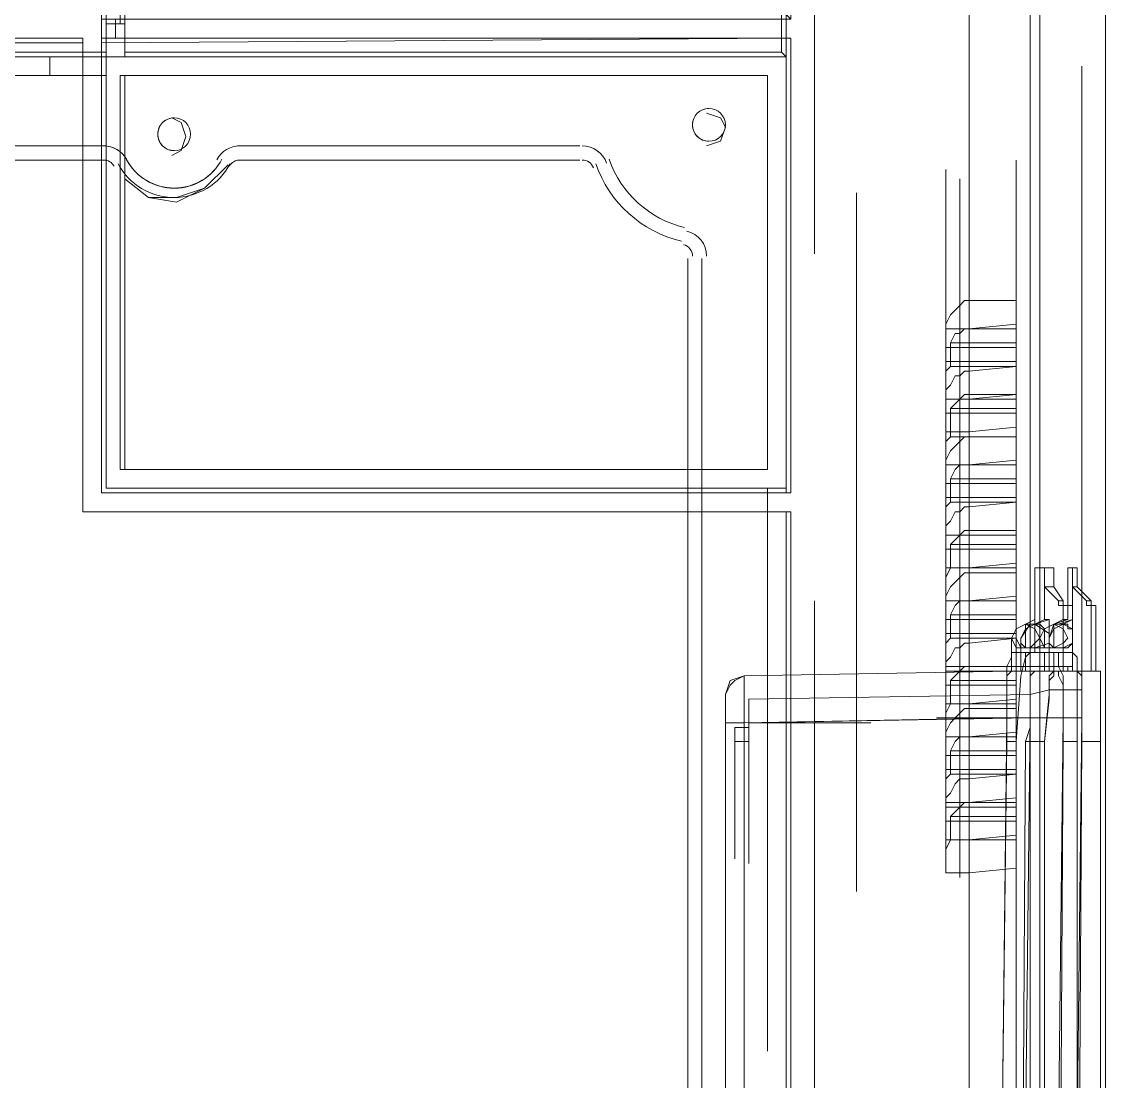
# Model space of a CAD drawing. Header units: millimetres. Extents: x -305 to 1353, y -289 to 1176.
# Drawn here: x -292.14 to -279.17, y 381.18 to 393.87 of the extents above; entities that cross this region are included whole.
import ezdxf

# ---------------------------------------------------------------- set-up
doc = ezdxf.new("R2010")
doc.units = ezdxf.units.MM
doc.header["$MEASUREMENT"] = 0
doc.layers.add('PDF_0', color=7, linetype='Continuous')

msp = doc.modelspace()

# ---------------------------------------------------------------- linework, layer by layer
at = {"layer": 'PDF_0', "lineweight": 18}
for points in [[(-298.091, 374.415), (-298.091, 368.968), (-298.091, 368.856), (-297.53, 368.856), (-297.53, 368.968), (-297.53, 370.372), (-282.929, 370.372), (-282.929, 368.912), (-282.929, 368.856), (-280.795, 368.856), (-280.795, 368.912), (-280.795, 421.644), (-280.795, 421.7), (-282.929, 421.7), (-282.929, 421.644), (-282.929, 420.127), (-297.53, 420.127), (-297.53, 421.644), (-297.53, 421.7), (-298.091, 421.7), (-298.091, 421.644), (-298.091, 416.196)], [(-279.166, 372.113), (-279.166, 372.001), (-279.166, 371.72), (-279.166, 371.608), (-279.166, 370.597), (-279.166, 369.361), (-279.84, 369.361), (-279.896, 369.417), (-279.896, 369.586), (-279.952, 370.26), (-279.952, 418.274), (-279.952, 418.948), (-279.896, 419.173), (-279.84, 419.229)], [(-279.166, 374.921), (-279.166, 418.836), (-279.222, 418.892)], [(-279.952, 418.274), (-280.065, 418.274), (-280.065, 370.26), (-279.952, 370.26)], [(-282.929, 393.902), (-282.985, 393.958), (-291.184, 393.958), (-291.184, 393.902), (-291.015, 393.902), (-291.015, 393.677), (-291.184, 393.677), (-291.184, 393.621), (-282.985, 393.677), (-282.929, 393.677)], [(-291.184, 393.902), (-291.184, 393.677)], [(-297.473, 393.621), (-291.408, 393.621), (-291.408, 393.677)], [(-282.929, 388.005), (-282.985, 388.005), (-283.996, 388.005), (-284.164, 388.005), (-291.408, 388.005), (-291.408, 392.217), (-291.408, 392.386), (-291.408, 393.621)], [(-291.184, 393.621), (-291.184, 392.386), (-291.184, 392.217), (-291.184, 388.23), (-284.164, 388.23), (-283.996, 388.23), (-282.985, 388.23), (-282.929, 388.23)], [(-282.985, 388.23), (-282.985, 393.677)], [(-291.184, 392.386), (-291.184, 392.386)], [(-291.184, 392.386), (-291.184, 392.386)], [(-291.184, 392.217), (-291.184, 392.217)], [(-291.184, 392.217), (-291.184, 392.217)], [(-284.164, 388.23), (-284.164, 391.038), (-284.164, 388.23)], [(-280.795, 389.803), (-280.233, 389.803), (-280.233, 389.409), (-280.795, 389.353)], [(-280.233, 389.746), (-280.795, 389.746)], [(-280.795, 388.96), (-280.233, 389.016), (-280.233, 388.623), (-280.795, 388.567)], [(-280.233, 388.904), (-280.795, 388.904)], [(-280.795, 388.174), (-280.233, 388.174), (-280.233, 387.781), (-280.795, 387.781)], [(-282.985, 370.709), (-282.985, 388.005)], [(-280.233, 388.118), (-280.795, 388.118)], [(-280.233, 387.332), (-280.795, 387.332), (-280.233, 387.388), (-280.233, 386.995), (-280.795, 386.938)], [(-279.896, 381.154), (-279.896, 385.254), (-279.84, 385.815), (-279.84, 386.04), (-279.784, 386.096), (-279.672, 386.096), (-279.672, 386.882), (-279.559, 386.882), (-279.559, 386.096), (-279.559, 386.882), (-279.672, 386.882)], [(-279.672, 386.882), (-279.672, 386.882)], [(-279.335, 386.882), (-279.335, 386.882)], [(-279.335, 386.882), (-279.279, 386.882), (-279.279, 386.096), (-279.279, 386.882), (-279.335, 386.882), (-279.335, 386.096), (-279.279, 386.096), (-279.222, 386.096)], [(-280.795, 386.545), (-280.233, 386.545), (-280.233, 386.152), (-280.795, 386.152)], [(-280.233, 386.489), (-280.795, 386.489)], [(-279.672, 386.096), (-279.559, 386.096), (-279.335, 386.096)], [(-279.503, 375.932), (-279.447, 385.254), (-279.447, 385.422), (-279.447, 385.535), (-279.447, 385.703), (-279.447, 385.815), (-279.447, 385.928), (-279.447, 386.04), (-279.503, 386.096), (-279.447, 386.04), (-279.447, 385.928), (-279.447, 385.815), (-279.447, 385.703), (-279.447, 385.535), (-279.447, 385.422), (-279.447, 385.254), (-279.222, 385.254), (-279.222, 380.031)], [(-279.222, 385.254), (-279.222, 385.815), (-279.222, 386.04), (-279.222, 386.096), (-279.222, 386.04), (-279.222, 385.815), (-279.222, 385.254), (-279.222, 380.031)], [(-279.84, 375.202), (-279.84, 375.482), (-279.896, 375.932), (-279.896, 381.154), (-279.896, 385.254), (-279.84, 385.759), (-279.84, 385.984), (-279.784, 386.04)], [(-279.84, 385.872), (-279.447, 385.872), (-279.447, 385.815), (-279.447, 385.759), (-279.447, 385.703), (-279.447, 385.647), (-279.447, 385.591), (-279.447, 385.535), (-279.559, 375.539), (-279.559, 375.482), (-279.559, 375.426), (-279.559, 375.37), (-279.559, 375.314), (-279.559, 375.258), (-279.84, 375.258)], [(-280.233, 385.703), (-280.795, 385.703), (-280.233, 385.759), (-280.233, 385.366), (-280.795, 385.31)], [(-280.795, 384.917), (-280.233, 384.917), (-280.233, 384.524), (-280.795, 384.524)], [(-280.233, 384.861), (-280.795, 384.861)], [(-280.233, 384.074), (-280.795, 384.074), (-280.233, 384.131), (-280.233, 383.738), (-280.795, 383.681)]]:
    msp.add_lwpolyline(points, dxfattribs=at)
for points in [[(-291.015, 393.677), (-291.015, 393.902), (-282.929, 393.902), (-282.929, 396.878), (-291.015, 396.878), (-291.015, 397.103), (-282.929, 397.103), (-282.929, 419.903), (-291.184, 419.903), (-291.184, 388.23), (-282.929, 388.23), (-282.929, 393.677)], [(-297.53, 370.653), (-282.929, 370.653), (-282.929, 388.005), (-291.408, 388.005), (-291.408, 393.677), (-297.53, 393.677)], [(-291.408, 392.386), (-295.283, 392.386)], [(-285.456, 392.386), (-289.555, 392.386)], [(-291.408, 392.217), (-295.283, 392.217)], [(-285.456, 392.217), (-289.555, 392.217)], [(-283.996, 388.23), (-283.996, 391.038)], [(-284.164, 372.955), (-284.164, 388.005)], [(-283.996, 372.955), (-283.996, 388.005)], [(-279.447, 385.535), (-279.896, 385.535)]]:
    msp.add_lwpolyline(points, close=True, dxfattribs=at)
at = {"layer": 'PDF_0', "lineweight": 0}
for points in [[(-297.473, 406.537), (-297.473, 397.328), (-297.417, 397.271), (-291.128, 397.271), (-291.128, 393.509)], [(-282.648, 399.462), (-282.648, 391.094)], [(-281.076, 397.721), (-280.795, 397.721), (-280.795, 390.533), (-280.233, 390.533), (-280.233, 390.196), (-280.233, 389.971), (-280.233, 389.803)], [(-297.417, 397.271), (-297.417, 393.509), (-291.128, 393.509), (-291.128, 393.453), (-291.802, 393.453), (-291.802, 393.228), (-297.249, 393.228), (-291.128, 393.228), (-291.128, 392.386), (-291.128, 392.217), (-291.128, 388.286), (-284.164, 388.286), (-283.996, 388.286), (-283.21, 388.286), (-283.21, 381.716)], [(-290.959, 396.934), (-290.959, 393.846), (-291.128, 393.846), (-291.128, 393.453), (-290.903, 393.453), (-290.903, 393.509), (-290.903, 397.271), (-290.903, 397.328), (-290.903, 396.934)], [(-282.985, 397.328), (-291.128, 397.328), (-291.128, 396.934), (-290.903, 396.934), (-290.959, 396.934), (-291.128, 396.934), (-291.128, 393.846), (-290.903, 393.846), (-290.959, 393.846)], [(-290.903, 393.509), (-283.041, 393.509), (-283.041, 397.271), (-290.903, 397.271)], [(-283.041, 393.509), (-282.985, 393.453), (-282.985, 397.328), (-283.041, 397.271)], [(-291.128, 393.846), (-291.128, 393.846)], [(-290.903, 393.846), (-290.903, 393.453)], [(-297.417, 393.453), (-291.802, 393.453)], [(-282.985, 393.453), (-282.985, 388.286), (-282.985, 393.453), (-291.128, 393.453), (-291.128, 393.228), (-291.802, 393.228)], [(-291.128, 393.453), (-291.128, 393.453)], [(-291.128, 393.453), (-291.128, 388.286), (-282.985, 388.286), (-283.21, 388.286), (-283.21, 388.005), (-282.985, 388.005), (-282.985, 381.435), (-282.985, 388.005), (-283.21, 388.005), (-283.21, 381.547)], [(-279.447, 384.973), (-279.447, 393.34)], [(-291.128, 393.228), (-291.128, 393.228)], [(-290.959, 393.228), (-290.959, 388.511), (-283.21, 388.511), (-283.996, 388.511), (-284.164, 388.511), (-290.903, 388.511), (-290.959, 388.511)], [(-290.903, 388.511), (-290.903, 391.993), (-290.622, 391.768), (-290.285, 391.712), (-289.948, 391.88), (-289.668, 392.161), (-289.948, 391.88), (-290.285, 391.768), (-290.622, 391.768), (-290.903, 391.993), (-290.903, 392.217), (-290.903, 393.228), (-290.959, 393.228), (-283.21, 393.228), (-290.903, 393.228)], [(-283.21, 393.228), (-283.21, 393.228)], [(-290.341, 392.273), (-290.229, 392.33), (-290.173, 392.498), (-290.229, 392.667), (-290.341, 392.723)], [(-290.341, 392.723), (-290.341, 392.723)], [(-283.94, 392.386), (-283.771, 392.442), (-283.715, 392.61), (-283.771, 392.723), (-283.94, 392.779)], [(-283.94, 392.779), (-283.94, 392.779)], [(-283.94, 392.386), (-283.94, 392.386)], [(-291.128, 392.217), (-291.128, 392.217)], [(-290.903, 392.217), (-290.903, 392.217)], [(-290.903, 392.217), (-290.903, 392.217)], [(-290.341, 392.273), (-290.341, 392.273)], [(-280.233, 383.85), (-280.233, 392.217)], [(-281.076, 392.105), (-281.076, 383.738)], [(-290.903, 391.993), (-290.903, 391.993)], [(-280.907, 391.993), (-280.907, 383.625)], [(-282.143, 391.824), (-282.143, 383.457)], [(-280.233, 390.196), (-281.076, 390.196), (-281.076, 390.252), (-281.019, 390.364), (-280.963, 390.42), (-280.907, 390.476), (-280.851, 390.533), (-280.795, 390.533)], [(-280.795, 390.196), (-280.233, 390.252)], [(-281.076, 390.196), (-281.076, 389.971)], [(-281.019, 389.746), (-281.019, 390.027), (-280.963, 390.139), (-280.907, 390.139), (-280.851, 390.196), (-280.795, 390.196), (-280.795, 389.69)], [(-280.233, 389.971), (-281.076, 389.971), (-281.076, 389.859), (-281.076, 389.803), (-280.795, 389.803)], [(-280.233, 390.027), (-281.019, 390.027)], [(-280.795, 389.353), (-281.076, 389.353), (-281.076, 389.466), (-281.076, 389.578), (-281.076, 389.69), (-281.019, 389.746), (-280.795, 389.746)], [(-280.233, 389.746), (-280.795, 389.69), (-280.851, 389.69), (-280.907, 389.634), (-280.963, 389.634), (-281.019, 389.522), (-281.076, 389.466), (-281.076, 389.353)], [(-280.233, 389.241), (-281.019, 389.241), (-280.963, 389.297), (-280.907, 389.353), (-280.851, 389.409), (-280.795, 389.409), (-280.233, 389.409), (-280.233, 389.353), (-281.076, 389.353), (-281.076, 389.185), (-281.076, 389.072), (-281.076, 388.96), (-280.795, 388.96)], [(-280.233, 388.567), (-281.076, 388.567), (-281.076, 388.623), (-281.019, 388.736), (-280.963, 388.792), (-280.907, 388.848), (-280.851, 388.904), (-280.795, 388.904), (-280.795, 389.409)], [(-280.233, 389.353), (-280.233, 389.185), (-281.076, 389.185)], [(-281.019, 388.904), (-281.019, 389.241)], [(-280.233, 389.185), (-280.233, 389.016)], [(-280.233, 388.904), (-280.795, 388.904), (-281.019, 388.904), (-281.076, 388.848), (-281.076, 388.736), (-281.076, 388.679), (-281.076, 388.567), (-280.795, 388.567), (-280.233, 388.623), (-280.233, 388.567), (-280.233, 388.342), (-280.233, 388.174)], [(-281.076, 388.567), (-281.076, 388.342)], [(-281.019, 388.399), (-280.963, 388.511), (-280.907, 388.567), (-280.851, 388.567), (-280.795, 388.567), (-280.795, 388.062)], [(-284.164, 388.511), (-284.164, 388.511)], [(-283.996, 388.511), (-283.996, 388.511)], [(-283.21, 388.511), (-283.21, 388.511)], [(-281.076, 387.781), (-281.076, 387.837), (-281.076, 387.949), (-281.076, 388.062), (-281.019, 388.118), (-281.019, 388.399), (-280.233, 388.399)], [(-291.128, 388.286), (-291.128, 388.286)], [(-284.164, 388.286), (-284.164, 388.286)], [(-283.996, 388.286), (-283.996, 388.286)], [(-282.985, 388.286), (-282.985, 388.286)], [(-280.795, 388.174), (-281.076, 388.174), (-281.076, 388.23), (-281.076, 388.342), (-280.233, 388.342)], [(-283.21, 388.005), (-283.21, 388.005)], [(-282.985, 388.005), (-282.985, 388.005)], [(-280.233, 388.118), (-280.795, 388.062), (-280.851, 388.062), (-280.907, 388.005), (-280.963, 388.005), (-281.019, 387.893), (-281.076, 387.837), (-281.076, 387.725), (-280.233, 387.725), (-280.233, 387.781), (-280.795, 387.781), (-280.851, 387.781), (-280.907, 387.725), (-280.963, 387.669), (-281.019, 387.612)], [(-280.795, 388.118), (-281.019, 388.118)], [(-280.233, 387.275), (-280.795, 387.275), (-280.795, 387.781)], [(-280.795, 387.725), (-281.076, 387.725), (-281.076, 387.556), (-280.233, 387.556)], [(-280.233, 387.612), (-281.019, 387.612), (-281.019, 387.332), (-280.795, 387.332), (-281.076, 387.332), (-281.076, 387.444), (-281.076, 387.556)], [(-280.233, 387.725), (-280.233, 387.556), (-280.233, 387.388)], [(-280.795, 386.433), (-280.795, 386.938), (-281.076, 386.938), (-281.076, 387.051), (-281.076, 387.163), (-281.076, 387.219), (-281.019, 387.332)], [(-280.795, 387.275), (-280.851, 387.275), (-280.907, 387.219), (-280.963, 387.163), (-281.019, 387.107), (-281.076, 386.995), (-281.076, 386.938), (-280.233, 386.938)], [(-279.784, 387.332), (-279.896, 387.332), (-279.952, 387.332), (-280.009, 387.332), (-280.009, 386.714), (-280.009, 386.321), (-280.065, 386.321), (-280.121, 386.265), (-280.177, 386.04), (-280.233, 385.254), (-280.233, 380.031), (-280.233, 375.932), (-280.177, 375.145), (-280.121, 374.865), (-280.065, 374.809), (-279.559, 374.809), (-279.503, 374.865), (-279.503, 375.145), (-279.503, 375.932), (-279.503, 381.154), (-279.503, 385.254)], [(-279.952, 386.096), (-279.952, 386.489), (-279.896, 386.377), (-279.784, 386.377), (-279.672, 386.433), (-279.615, 386.489), (-279.672, 386.602), (-279.784, 386.658), (-279.615, 386.714), (-279.615, 387.332)], [(-279.952, 387.332), (-279.896, 387.332)], [(-279.672, 386.882), (-279.728, 386.882), (-279.672, 386.882), (-279.672, 386.938), (-279.784, 387.107), (-279.784, 387.332), (-279.896, 387.332), (-279.896, 387.107), (-279.784, 387.107)], [(-279.728, 386.658), (-279.559, 386.714), (-279.559, 387.332), (-279.503, 387.332)], [(-279.559, 386.714), (-279.672, 386.658), (-279.559, 386.602), (-279.559, 386.714), (-279.559, 387.332)], [(-279.615, 387.332), (-279.615, 387.332)], [(-279.503, 387.107), (-279.503, 387.332), (-279.559, 387.332), (-279.559, 387.107)], [(-279.728, 386.882), (-279.728, 386.938), (-279.896, 387.107)], [(-279.391, 386.938), (-279.559, 387.107), (-279.503, 387.107)], [(-279.335, 386.938), (-279.503, 387.107)], [(-280.233, 386.545), (-280.233, 386.714), (-280.233, 386.938), (-280.233, 386.995), (-280.795, 386.938), (-280.851, 386.938), (-280.907, 386.938), (-280.963, 386.882), (-281.019, 386.77), (-281.019, 386.489), (-281.076, 386.433), (-281.076, 386.321), (-281.076, 386.208), (-281.076, 386.152), (-280.795, 386.152), (-280.233, 386.152), (-280.233, 386.096), (-281.076, 386.096), (-281.076, 385.928), (-281.076, 385.815), (-281.076, 385.703), (-280.795, 385.703), (-281.019, 385.703), (-281.019, 385.984), (-280.233, 385.984)], [(-282.648, 386.938), (-282.648, 378.571)], [(-281.076, 386.938), (-281.076, 386.714)], [(-279.728, 386.938), (-279.672, 386.938)], [(-279.335, 386.882), (-279.391, 386.882)], [(-280.795, 386.545), (-281.076, 386.545), (-281.076, 386.602), (-281.076, 386.714), (-280.233, 386.714)], [(-280.233, 386.77), (-281.019, 386.77)], [(-279.784, 386.321), (-279.784, 386.096), (-279.84, 386.096), (-279.84, 386.489), (-279.784, 386.602), (-279.672, 386.658), (-279.784, 386.658), (-279.84, 386.489), (-279.84, 386.433), (-279.784, 386.377), (-279.728, 386.377), (-279.672, 386.377), (-279.615, 386.377), (-279.559, 386.433), (-279.559, 386.321), (-279.672, 386.321), (-279.84, 386.321), (-279.84, 386.433), (-279.84, 386.545), (-279.84, 386.714), (-280.009, 386.658), (-279.896, 386.714), (-279.84, 386.714)], [(-279.728, 386.377), (-279.784, 386.377), (-279.896, 386.377), (-279.952, 386.489), (-279.896, 386.602), (-279.784, 386.658), (-279.672, 386.714)], [(-279.615, 386.714), (-279.672, 386.714), (-279.672, 386.321)], [(-279.952, 386.152), (-280.233, 386.152), (-280.233, 386.096), (-280.233, 386.489), (-280.177, 386.377), (-280.065, 386.377), (-280.009, 386.433), (-279.952, 386.489), (-280.009, 386.602), (-280.121, 386.658), (-280.009, 386.658), (-279.84, 386.545)], [(-280.177, 386.489), (-280.121, 386.602), (-280.009, 386.658), (-279.952, 386.658), (-279.896, 386.602), (-279.896, 386.545), (-279.896, 386.489), (-279.896, 386.433), (-279.896, 386.377), (-279.952, 386.377), (-280.009, 386.377), (-280.065, 386.377), (-280.121, 386.377), (-280.177, 386.433), (-280.177, 386.489), (-280.065, 386.658), (-280.009, 386.658), (-280.009, 386.377), (-279.84, 386.433)], [(-280.121, 386.658), (-280.121, 386.658)], [(-280.121, 386.658), (-280.121, 386.658)], [(-279.896, 386.321), (-279.896, 386.096), (-279.896, 386.152), (-279.952, 386.152), (-279.952, 386.096), (-279.952, 386.489), (-279.896, 386.377), (-279.784, 386.377), (-279.784, 386.658), (-279.672, 386.658)], [(-279.784, 386.658), (-279.784, 386.658)], [(-279.784, 386.658), (-279.784, 386.658)], [(-280.009, 386.377), (-280.121, 386.377), (-280.233, 386.377), (-280.289, 386.489), (-280.233, 386.489), (-280.795, 386.433), (-280.851, 386.433), (-280.907, 386.377), (-280.963, 386.377), (-281.019, 386.265), (-281.076, 386.208), (-281.076, 386.096)], [(-280.795, 386.489), (-281.019, 386.489)], [(-280.289, 386.096), (-280.289, 386.489)], [(-279.952, 386.489), (-279.952, 386.489)], [(-279.559, 386.152), (-279.84, 386.152), (-279.84, 386.096), (-279.84, 386.489)], [(-279.84, 386.489), (-279.84, 386.489)], [(-280.233, 386.321), (-280.233, 386.096), (-280.233, 385.928), (-281.076, 385.928)], [(-280.233, 380.031), (-280.233, 385.254), (-280.346, 385.254), (-280.346, 385.422), (-280.346, 385.647), (-280.346, 385.872), (-280.346, 386.04), (-280.346, 386.152), (-280.289, 386.265), (-280.289, 386.321), (-280.289, 386.265), (-280.346, 386.152), (-280.346, 386.04), (-280.346, 385.872), (-280.346, 385.647), (-280.346, 385.422), (-280.346, 385.254), (-280.458, 375.932)], [(-280.289, 386.321), (-280.065, 386.321), (-280.121, 386.265), (-280.177, 386.04), (-280.233, 385.254)], [(-279.615, 386.152), (-279.896, 386.152), (-279.896, 386.096), (-280.121, 386.096), (-280.121, 386.321)], [(-280.009, 386.321), (-279.84, 386.321)], [(-279.728, 375.932), (-279.672, 385.254), (-279.672, 385.422), (-279.672, 385.647), (-279.672, 385.872), (-279.672, 386.04), (-279.728, 386.152), (-279.728, 386.265), (-279.728, 386.321), (-279.728, 386.265), (-279.728, 386.152), (-279.672, 386.04), (-279.672, 385.872), (-279.672, 385.647), (-279.672, 385.422), (-279.672, 385.254), (-279.503, 385.254), (-279.503, 386.04), (-279.503, 386.265), (-279.559, 386.321), (-279.503, 386.265), (-279.503, 386.04), (-279.503, 385.254), (-279.503, 381.154)], [(-279.559, 386.321), (-279.559, 386.321)], [(-279.84, 386.152), (-279.896, 386.152), (-280.121, 386.152), (-280.121, 386.096), (-280.233, 386.096), (-280.289, 386.096), (-283.49, 386.04), (-283.659, 385.984), (-283.715, 385.815), (-283.715, 385.478), (-283.659, 385.478), (-283.49, 385.478), (-283.49, 375.595), (-283.659, 375.595), (-283.715, 375.595), (-283.715, 385.478), (-283.659, 385.478), (-283.49, 385.478), (-283.49, 385.815), (-283.49, 385.984), (-283.49, 386.04)], [(-283.659, 375.202), (-283.715, 375.258), (-283.659, 375.202), (-283.603, 375.089), (-283.49, 375.089), (-280.402, 375.033), (-280.402, 375.089), (-280.402, 375.145), (-280.458, 375.258), (-280.458, 375.37), (-280.458, 375.482), (-280.458, 375.595), (-280.346, 385.535), (-279.672, 385.535), (-279.672, 385.647), (-279.672, 385.759), (-279.672, 385.872), (-279.672, 385.928), (-279.728, 386.04), (-279.728, 386.096), (-279.784, 386.096), (-279.84, 386.096), (-279.896, 386.096)], [(-281.019, 385.984), (-280.963, 386.04), (-280.907, 386.096), (-280.851, 386.152), (-280.795, 386.152), (-280.795, 385.647), (-280.851, 385.647), (-280.907, 385.591), (-280.963, 385.535), (-281.019, 385.478), (-281.076, 385.366), (-281.076, 385.31), (-281.076, 385.422), (-281.076, 385.535), (-281.076, 385.591), (-281.019, 385.703)], [(-280.233, 386.152), (-280.121, 386.152)], [(-280.233, 386.096), (-280.233, 386.096)], [(-280.233, 386.096), (-280.233, 386.096)], [(-280.233, 386.096), (-280.233, 386.096)], [(-279.784, 386.096), (-280.009, 386.096), (-280.065, 386.04), (-280.065, 385.928), (-280.065, 385.815), (-280.065, 385.703), (-280.065, 385.535), (-280.065, 385.422), (-280.121, 385.254), (-280.177, 375.932), (-280.177, 375.763), (-280.177, 375.595), (-280.177, 375.426), (-280.177, 375.314), (-280.177, 375.202), (-280.121, 375.089), (-280.121, 375.033), (-279.784, 375.033), (-279.784, 375.089), (-279.84, 375.202)], [(-280.009, 386.096), (-280.065, 386.04), (-280.065, 385.928), (-280.065, 385.815), (-280.065, 385.703), (-280.065, 385.535), (-280.065, 385.422), (-280.121, 385.254), (-279.896, 385.254)], [(-280.121, 386.096), (-280.121, 386.096)], [(-280.121, 386.096), (-280.121, 386.096)], [(-280.121, 386.096), (-280.121, 386.096)], [(-279.896, 386.096), (-279.896, 386.096)], [(-279.896, 386.096), (-279.896, 386.096)], [(-279.896, 386.096), (-279.896, 386.096)], [(-279.784, 386.04), (-279.784, 386.096), (-279.84, 386.096)], [(-279.559, 386.096), (-279.559, 386.152), (-279.615, 386.152), (-279.615, 386.096)], [(-283.715, 385.815), (-283.659, 385.928), (-283.603, 385.984), (-283.49, 386.04), (-283.603, 385.984)], [(-280.233, 385.928), (-280.233, 385.759)], [(-279.84, 385.872), (-280.065, 385.815), (-280.065, 385.759), (-280.065, 385.703), (-280.065, 385.647), (-280.065, 385.591), (-280.065, 385.535), (-280.177, 375.595), (-280.177, 375.482), (-280.177, 375.426), (-280.177, 375.37), (-280.177, 375.314), (-280.121, 375.258), (-279.84, 375.258)], [(-283.434, 385.759), (-283.434, 385.478), (-280.065, 385.535), (-283.434, 385.478), (-283.434, 385.422), (-283.603, 385.422), (-283.603, 383.85)], [(-283.434, 385.422), (-283.434, 383.794)], [(-279.784, 374.64), (-279.784, 374.809), (-279.728, 374.64), (-279.784, 374.64), (-279.784, 374.809), (-279.728, 374.977), (-279.728, 374.415), (-279.728, 374.977), (-279.784, 374.977), (-279.784, 374.921), (-279.784, 374.696), (-279.784, 374.921), (-279.84, 374.977), (-279.84, 375.033), (-279.784, 375.033), (-279.784, 375.089), (-279.784, 375.145), (-279.784, 375.258), (-279.784, 375.37), (-279.784, 375.426), (-279.784, 375.539), (-279.672, 385.535), (-280.346, 385.535)], [(-280.233, 384.468), (-281.076, 384.468), (-281.076, 384.58), (-281.019, 384.636), (-280.963, 384.748), (-280.907, 384.805), (-280.851, 384.805), (-280.795, 384.805), (-280.233, 384.861), (-280.795, 384.805), (-280.795, 385.31), (-281.076, 385.31), (-281.076, 385.085), (-281.076, 385.029), (-281.076, 384.917), (-280.795, 384.917)], [(-280.233, 385.31), (-281.076, 385.31)], [(-280.233, 384.917), (-280.233, 385.085), (-280.233, 385.31), (-280.233, 385.366), (-280.795, 385.31), (-280.851, 385.31), (-280.907, 385.31), (-280.963, 385.254), (-281.019, 385.141), (-281.019, 384.861)], [(-283.434, 385.254), (-283.603, 385.254)], [(-280.233, 385.085), (-281.076, 385.085)], [(-280.233, 385.141), (-281.019, 385.141)], [(-281.019, 384.074), (-281.019, 384.355), (-280.963, 384.411), (-280.907, 384.468), (-280.851, 384.524), (-280.795, 384.524), (-281.076, 384.524), (-281.076, 384.58), (-281.076, 384.692), (-281.076, 384.805), (-281.019, 384.861), (-280.795, 384.861)], [(-280.233, 384.58), (-280.795, 384.524), (-280.795, 377.279), (-280.851, 377.279), (-280.907, 377.279), (-280.963, 377.223), (-281.019, 377.111), (-281.076, 377.055), (-281.076, 376.943)], [(-280.233, 384.131), (-280.233, 384.299), (-280.233, 384.468), (-280.233, 384.524)], [(-281.076, 384.468), (-281.076, 384.299)], [(-280.795, 383.681), (-281.076, 383.681), (-281.076, 383.794), (-281.076, 383.906), (-281.076, 383.962), (-281.019, 384.074), (-280.795, 384.074), (-281.076, 384.074), (-281.076, 384.187), (-281.076, 384.299), (-280.233, 384.299)], [(-280.233, 384.355), (-281.019, 384.355)]]:
    msp.add_lwpolyline(points, dxfattribs=at)
for points in [[(-282.929, 393.677), (-282.985, 393.677)], [(-283.21, 393.228), (-283.21, 388.511)], [(-291.184, 392.386), (-291.128, 392.386), (-291.184, 392.386), (-291.408, 392.386)], [(-291.184, 392.217), (-291.128, 392.217), (-291.184, 392.217), (-291.408, 392.217)], [(-284.164, 388.005), (-284.164, 388.23)], [(-283.996, 388.005), (-283.996, 388.23)], [(-282.929, 388.23), (-282.985, 388.23)], [(-282.985, 388.005), (-282.929, 388.005)], [(-279.896, 387.332), (-279.896, 386.714)], [(-279.559, 387.332), (-279.615, 387.332)], [(-279.335, 386.938), (-279.391, 386.938), (-279.391, 386.882), (-279.335, 386.882)], [(-280.009, 386.714), (-280.121, 386.658)], [(-280.121, 386.658), (-280.233, 386.602), (-280.289, 386.489), (-280.233, 386.377), (-280.121, 386.377)], [(-279.672, 386.658), (-279.672, 386.377), (-279.559, 386.433), (-279.559, 386.602), (-279.615, 386.602), (-279.615, 386.658), (-279.672, 386.658), (-279.728, 386.658)], [(-280.177, 386.096), (-280.177, 386.489)], [(-280.346, 385.535), (-283.49, 385.478), (-283.49, 385.872), (-283.49, 385.984), (-283.49, 386.04), (-280.289, 386.096), (-280.346, 386.04), (-280.346, 385.984), (-280.346, 385.928), (-280.346, 385.872), (-280.346, 385.759), (-280.346, 385.647)], [(-280.065, 385.815), (-283.434, 385.759)], [(-280.795, 385.647), (-280.233, 385.647)], [(-281.974, 385.478), (-283.434, 385.478)], [(-279.896, 385.535), (-281.188, 385.535)]]:
    msp.add_lwpolyline(points, close=True, dxfattribs=at)
at = {"layer": 'PDF_0', "lineweight": 18}
for points in [[(-283.911, 392.835, 0.414214), (-284.108, 392.638, 0.414214), (-283.911, 392.442)], [(-290.313, 392.723, 0.414214), (-290.51, 392.526, 0.414214), (-290.313, 392.33)], [(-290.882, 392.221, 0.27849), (-291.156, 392.386, -0.27849), (-290.885, 392.226, 0.604033), (-289.742, 392.226, -0.604033), (-290.882, 392.221)]]:
    msp.add_lwpolyline(points, format="xyb", dxfattribs=at)
for points in [[(-289.527, 392.386, 0.278533), (-289.801, 392.221, -0.278533)], [(-285.136, 392.178, 0.320151), (-285.428, 392.386, -0.320151)], [(-291.031, 392.142, 0.278639), (-291.156, 392.217, -0.278639)], [(-290.984, 392.173, 0.60408), (-289.643, 392.173, -0.60408)], [(-289.527, 392.217, 0.278639), (-289.651, 392.142, -0.278639)], [(-285.295, 392.123, 0.320086), (-285.428, 392.217, -0.320086)], [(-285.265, 392.172, 0.257094), (-284.241, 391.245, -0.257094)], [(-285.106, 392.227, 0.257079), (-284.202, 391.409, -0.257079)], [(-283.94, 391.066, 0.347692), (-284.177, 391.367, -0.347692)], [(-284.108, 391.066, 0.347527), (-284.216, 391.203, -0.347527)]]:
    msp.add_lwpolyline(points, format="xyb", close=True, dxfattribs=at)
for centre in [(-283.911, 392.638), (-290.313, 392.526)]:
    msp.add_circle(centre, 0.197, dxfattribs=at)

doc.saveas('drawing.dxf')
